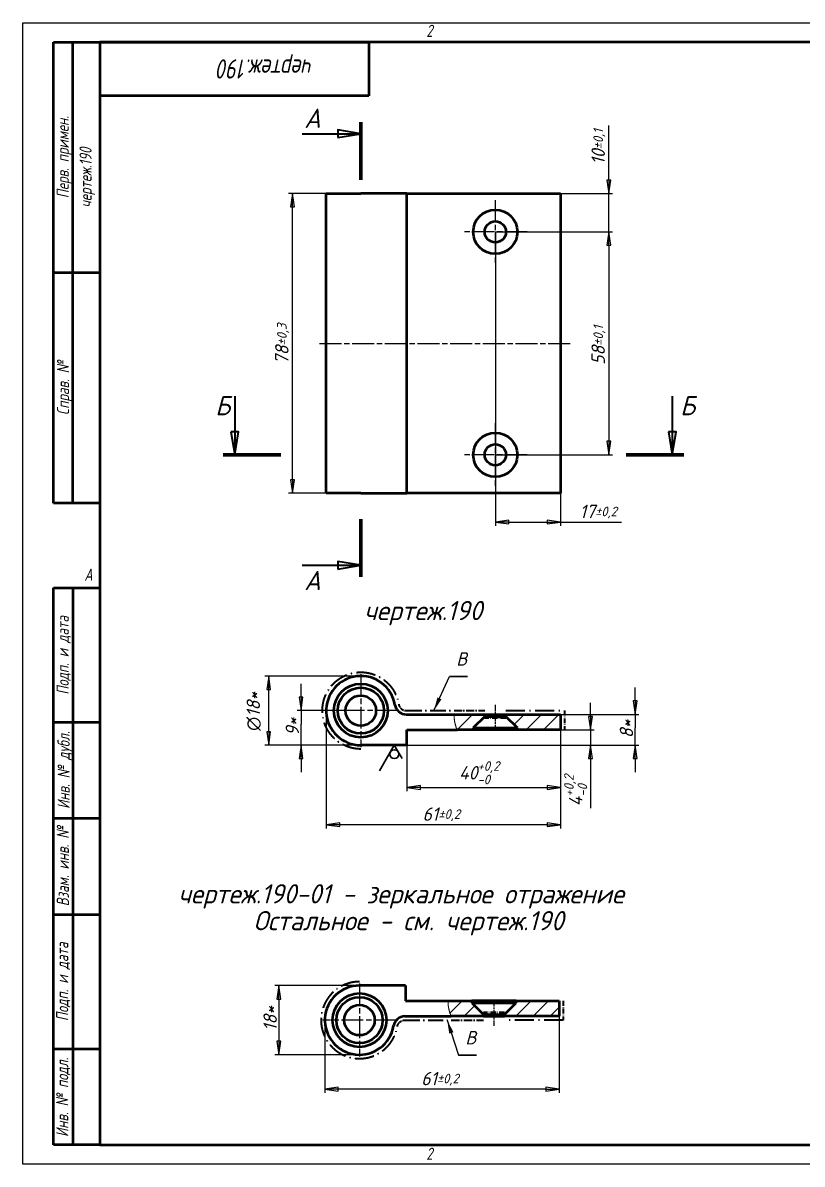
# Model space of a CAD drawing. Header units: millimetres. Extents: x 0 to 420, y 0 to 297.
# Drawn here: x 0 to 202.8, y 0 to 297 of the extents above; entities that cross this region are included whole.
import ezdxf
from ezdxf.enums import TextEntityAlignment as Align

# ---------------------------------------------------------------- set-up
doc = ezdxf.new("R2010")
doc.units = ezdxf.units.MM
doc.linetypes.add('LT_04', pattern=[0.7087, 0.4724, -0.0591, 0.1181, -0.0591])
doc.linetypes.add('LT_05', pattern=[0.37, 0.24, -0.06, 0.01, -0.06])
for name, color, linetype, lineweight in [('Layer_01', 7, 'Continuous', 35), ('Layer_02', 7, 'Continuous', 50), ('Layer_04', 7, 'Continuous', 50), ('Layer_05', 7, 'Continuous', 25), ('Layer_07', 7, 'Continuous', 25), ('Layer_08', 7, 'Continuous', 25), ('Layer_09', 7, 'Continuous', 25), ('Layer_10', 7, 'Continuous', 18), ('Layer_11', 7, 'Continuous', 50)]:
    doc.layers.add(name, color=color, linetype=linetype, lineweight=lineweight)
doc.styles.add('Style_02', font='ariali.ttf', dxfattribs={"width": 0.8})
doc.styles.add('Style_03', font='GOST Common Italic.ttf')
doc.styles.add('Style_05', font='GOST Common Italic.ttf')
doc.styles.add('Style_06', font='GOST Common Italic.ttf', dxfattribs={"width": 0.8})
doc.styles.add('Style_07', font='GOST Common Italic.ttf', dxfattribs={"width": 0.8})
doc.styles.add('Style_08', font='GOST Common Italic.ttf')
doc.dimstyles.new('DimStyle_03', dxfattribs={"dimtxt": 3.5, "dimasz": 3.5, "dimexe": 1, "dimexo": 0, "dimgap": 0.5, "dimtad": 1, "dimrnd": 1e-08, "dimtxsty": 'Style_03', "dimblk": 'Filled-1', "dimcen": 2.5, "dimdle": 15, "dimclrd": 256, "dimclre": 256, "dimclrt": 256, "dimazin": 2, "dimtfac": 0.714286, "dimtdec": 3, "dimtmove": 0, "dimatfit": 3, "dimlwd": -1, "dimlwe": 25})
doc.dimstyles.new('DimStyle_06', dxfattribs={"dimtxt": 3.5, "dimasz": 3.5, "dimexe": 1, "dimexo": 0, "dimgap": 0.5, "dimtad": 1, "dimrnd": 1e-08, "dimtxsty": 'Style_03', "dimblk": 'Filled-1', "dimcen": 2.5, "dimdle": 15, "dimclrd": 256, "dimclre": 256, "dimclrt": 256, "dimazin": 2, "dimtfac": 0.714286, "dimtdec": 3, "dimtmove": 0, "dimatfit": 3, "dimlwd": 25, "dimlwe": 25})
pattern_1 = [(45, (0, 0), (-2.245064, 2.245064), [])]

# ---------------------------------------------------------------- blocks, each defined once
blk = doc.blocks.new('Block_14')
at = {"layer": 'Layer_04', "lineweight": 25}
for p, q in [((0, 0), (0, 297)), ((0, 297), (420, 297)), ((420, 0), (0, 0))]:
    blk.add_line(p, q, dxfattribs=at)
at = {"layer": 'Layer_04'}
for p, q in [((415, 292), (20, 292)), ((20, 292), (20, 5)), ((20, 5), (415, 5))]:
    blk.add_line(p, q, dxfattribs=at)
at = {"layer": 'Layer_04', "char_height": 3.17, "attachment_point": 1, "style": 'Style_02'}
for s, insert, width in [('\\fGOST Common|b0|i1;\\H3.1700;2', (105, 296.5), 5.2328), ('\\fGOST Common|b0|i1;\\H3.1700;A', (16, 155), 5.1335), ('\\fGOST Common|b0|i1;\\H3.1700;2', (104.99, 4.3), 5.2328)]:
    blk.add_mtext(s, dxfattribs=dict(at, insert=insert, width=width))
blk = doc.blocks.new('Block_04')
at = {"layer": 'Layer_11'}
for p, q in [((-12, 0), (-12, 145)), ((-12, 145), (0, 145)), ((-7, 145), (-7, 0)), ((-12, 110), (-7, 110)), ((-7, 110), (0, 110)), ((-12, 85), (-7, 85)), ((-7, 85), (0, 85)), ((-12, 60), (-7, 60)), ((-7, 60), (0, 60)), ((-12, 25), (-7, 25)), ((-7, 25), (0, 25)), ((0, 0), (-12, 0))]:
    blk.add_line(p, q, dxfattribs=at)
at = {"layer": 'Layer_07', "char_height": 3.17, "attachment_point": 5, "rotation": 90, "style": 'Style_02'}
for s, insert, width in [('\\fGOST Common|b0|i1;\\H3.1700;Подп. и дата', (-9.37, 127.41), 34.7679), ('\\fGOST Common|b0|i1;\\H3.1700;Инв. № дубл.', (-8.95, 97.55), 24.8438), ('\\fGOST Common|b0|i1;\\H3.1700;Взам. инв. №', (-9.58, 72.53), 24.8669), ('\\fGOST Common|b0|i1;\\H3.1700;Подп. и дата', (-9.5, 42.47), 35.1486), ('\\fGOST Common|b0|i1;\\H3.1700;Инв. № подл.', (-9.5, 12.41), 24.9618)]:
    blk.add_mtext(s, dxfattribs=dict(at, insert=insert, width=width))
at = {"layer": 'Layer_07', "style": 'Style_06', "width": 0.8}
for tag, p in [('Подп._и_дата_2_001', (-3.53, 127.51)), ('Инв._номер_дубликата_001', (-3.41, 97.47)), ('Взамен_инв._номера_001', (-3.46, 72.53)), ('Подп._и_дата_1_001', (-3.42, 42.35)), ('ИНВЕНТАРНЫЙ_НОМЕР_001', (-3.33, 12.68))]:
    blk.add_attdef(tag, text='', height=3.17, rotation=90, dxfattribs=at).set_placement(p, align=Align.MIDDLE_CENTER)
blk = doc.blocks.new('Block_05')
at = {"layer": 'Layer_11'}
for p, q in [((-12, 0), (-12, 120)), ((-12, 120), (0, 120)), ((-7, 0), (-7, 120)), ((-12, 60), (0, 60)), ((0, 0), (-12, 0))]:
    blk.add_line(p, q, dxfattribs=at)
at = {"layer": 'Layer_07', "char_height": 3.17, "attachment_point": 5, "rotation": 90, "style": 'Style_02'}
for s, insert, width in [('\\fGOST Common|b0|i1;\\H3.1700;Перв. примен.', (-9.19, 90.05), 60.0143), ('\\fGOST Common|b0|i1;\\H3.1700;Справ. №', (-9.1, 30), 59.9357)]:
    blk.add_mtext(s, dxfattribs=dict(at, insert=insert, width=width))
at = {"layer": 'Layer_07', "style": 'Style_06', "width": 0.8}
for tag, p in [('Первичная_применяемость_002', (-2.11, 68.21)), ('Первичная_применяемость_001', (-2.11, 68.21)), ('Справочный_номер_001', (-3.55, 30.02))]:
    blk.add_attdef(tag, text='', height=3.17, rotation=90, dxfattribs=at).set_placement(p, align=Align.MIDDLE_CENTER)
blk = doc.blocks.new('Block_06')
at = {"layer": 'Layer_11'}
for p, q in [((0, 0), (70, 0)), ((70, 0), (70, -14)), ((70, -14), (0, -14))]:
    blk.add_line(p, q, dxfattribs=at)
at = {"layer": 'Layer_07', "style": 'Style_07', "width": 0.8}
for tag in ['ОБОЗНАЧЕНИЕ_002', 'ОБОЗНАЧЕНИЕ_001']:
    blk.add_attdef(tag, text='', height=5, rotation=180, dxfattribs=at).set_placement((69.2, -4.53), align=Align.MIDDLE_CENTER)
blk = doc.blocks.new('Filled-1')
at = {"color": 0}
for p, q in [((0, 0), (-1, 0.143)), ((-1, 0.143), (-1, -0.143)), ((-1, 0), (0, 0)), ((-1, -0.143), (0, 0))]:
    blk.add_line(p, q, dxfattribs=at)
at = {"color": 0, "flags": 128}
blk.add_lwpolyline([(-1, -0.143), (0, 0), (-1, 0.143), (-1, -0.143)], dxfattribs=at)
at = {"color": 0}
blk.add_solid([(-1, -0.143), (0, 0), (-1, 0.143), (-1, -0.143)], dxfattribs=at)
blk = doc.blocks.new('*D14')
at = {"layer": 'Defpoints', "color": 0, "linetype": 'Continuous'}
for p in [(70.16, 252.6), (78.96, 252.6), (78.96, 174.6)]:
    blk.add_point(p, dxfattribs=at)
at = {"layer": 'Layer_09', "linetype": 'Continuous', "lineweight": 25}
for p, q in [((78.96, 252.6), (69.16, 252.6)), ((70.16, 178.1), (70.16, 249.1)), ((78.96, 174.6), (69.16, 174.6))]:
    blk.add_line(p, q, dxfattribs=at)
at = {"layer": 'Layer_09', "linetype": 'Continuous', "lineweight": 25, "xscale": 3.5, "yscale": 3.5, "zscale": 3.5}
for p, rotation in [((70.16, 252.6), 90), ((70.16, 174.6), 270)]:
    blk.add_blockref('Filled-1', p, dxfattribs=dict(at, rotation=rotation))
at = {"layer": 'Layer_09', "linetype": 'Continuous', "lineweight": 25, "insert": (65.66, 208.14), "char_height": 3.5, "attachment_point": 1, "rotation": 90, "style": 'Style_03'}
blk.add_mtext('\\A1;78{\\H2.5;±0,3}', dxfattribs=at)
blk = doc.blocks.new('2dTransSection0')
at = {"layer": 'Layer_01', "linetype": 'Continuous', "lineweight": 70}
for p, q in [((87.96, 271.15), (87.96, 256.15)), ((87.96, 167.87), (87.96, 152.87))]:
    blk.add_line(p, q, dxfattribs=at)
at = {"layer": 'Layer_01', "linetype": 'Continuous'}
for p, q in [((72.66, 268.15), (81.96, 268.15)), ((87.96, 268.15), (81.96, 269.15)), ((81.96, 269.15), (81.96, 267.15)), ((81.96, 268.15), (87.96, 268.15)), ((81.96, 267.15), (87.96, 268.15)), ((72.66, 155.87), (81.96, 155.87)), ((87.96, 155.87), (81.96, 156.87)), ((81.96, 156.87), (81.96, 154.87)), ((81.96, 155.87), (87.96, 155.87)), ((81.96, 154.87), (87.96, 155.87))]:
    blk.add_line(p, q, dxfattribs=at)
at = {"layer": 'Layer_01', "linetype": 'Continuous', "flags": 128}
for points in [[(81.96, 267.15), (87.96, 268.15), (81.96, 269.15), (81.96, 267.15)], [(81.96, 154.87), (87.96, 155.87), (81.96, 156.87), (81.96, 154.87)]]:
    blk.add_lwpolyline(points, dxfattribs=at)
at = {"layer": 'Layer_01'}
for points in [[(81.96, 267.15), (87.96, 268.15), (81.96, 269.15), (81.96, 267.15)], [(81.96, 154.87), (87.96, 155.87), (81.96, 156.87), (81.96, 154.87)]]:
    blk.add_solid(points, dxfattribs=at)
at = {"layer": 'Layer_01', "char_height": 5, "attachment_point": 7, "style": 'Style_05'}
for insert in [(73.23, 269.65), (73.23, 149.37)]:
    blk.add_mtext('А', dxfattribs=dict(at, insert=insert))
blk = doc.blocks.new('2dTransSection1')
at = {"layer": 'Layer_01', "linetype": 'Continuous'}
for p, q in [((55.14, 199.89), (55.14, 190.6)), ((168.98, 199.89), (168.98, 190.6)), ((54.14, 190.6), (55.14, 184.6)), ((56.14, 190.6), (54.14, 190.6)), ((55.14, 190.6), (55.14, 184.6)), ((55.14, 184.6), (56.14, 190.6)), ((167.98, 190.6), (168.98, 184.6)), ((169.98, 190.6), (167.98, 190.6)), ((168.98, 190.6), (168.98, 184.6)), ((168.98, 184.6), (169.98, 190.6))]:
    blk.add_line(p, q, dxfattribs=at)
at = {"layer": 'Layer_01', "linetype": 'Continuous', "lineweight": 70}
for p, q in [((52.14, 184.6), (67.14, 184.6)), ((156.98, 184.6), (171.98, 184.6))]:
    blk.add_line(p, q, dxfattribs=at)
at = {"layer": 'Layer_01', "linetype": 'Continuous', "flags": 128}
for points in [[(54.14, 190.6), (55.14, 184.6), (56.14, 190.6), (54.14, 190.6)], [(167.98, 190.6), (168.98, 184.6), (169.98, 190.6), (167.98, 190.6)]]:
    blk.add_lwpolyline(points, dxfattribs=at)
at = {"layer": 'Layer_01'}
for points in [[(54.14, 190.6), (55.14, 184.6), (56.14, 190.6), (54.14, 190.6)], [(167.98, 190.6), (168.98, 184.6), (169.98, 190.6), (167.98, 190.6)]]:
    blk.add_solid(points, dxfattribs=at)
at = {"layer": 'Layer_01', "char_height": 5, "attachment_point": 7, "style": 'Style_05'}
for insert in [(50.05, 194.89), (171.04, 194.89)]:
    blk.add_mtext('Б', dxfattribs=dict(at, insert=insert))
blk = doc.blocks.new('*D18')
at = {"layer": 'Defpoints', "color": 0, "linetype": 'Continuous'}
for p in [(122.96, 242.6), (139.96, 174.6), (122.96, 167.09)]:
    blk.add_point(p, dxfattribs=at)
at = {"layer": 'Layer_09', "linetype": 'Continuous', "lineweight": 25}
for p, q in [((122.96, 242.6), (122.96, 166.09)), ((139.96, 174.6), (139.96, 166.09)), ((126.46, 167.09), (136.46, 167.09)), ((139.96, 167.09), (155.81, 167.09))]:
    blk.add_line(p, q, dxfattribs=at)
at = {"layer": 'Layer_09', "linetype": 'Continuous', "lineweight": 25, "xscale": 3.5, "yscale": 3.5, "zscale": 3.5, "rotation": 180}
blk.add_blockref('Filled-1', (122.96, 167.09), dxfattribs=at)
at = {"layer": 'Layer_09', "linetype": 'Continuous', "lineweight": 25, "xscale": 3.5, "yscale": 3.5, "zscale": 3.5}
blk.add_blockref('Filled-1', (139.96, 167.09), dxfattribs=at)
at = {"layer": 'Layer_09', "linetype": 'Continuous', "lineweight": 25, "insert": (144.9, 171.59), "char_height": 3.5, "attachment_point": 1, "style": 'Style_03'}
blk.add_mtext('\\A1;17{\\H2.5;±0,2}', dxfattribs=at)
blk = doc.blocks.new('*D19')
at = {"layer": 'Defpoints', "color": 0, "linetype": 'Continuous'}
for p in [(139.96, 252.6), (122.96, 242.6), (152.48, 242.6)]:
    blk.add_point(p, dxfattribs=at)
at = {"layer": 'Layer_09', "linetype": 'Continuous', "lineweight": 25}
for p, q in [((152.48, 256.1), (152.48, 270.32)), ((139.96, 252.6), (153.48, 252.6)), ((152.48, 242.6), (152.48, 252.6)), ((122.96, 242.6), (153.48, 242.6)), ((152.48, 239.1), (152.48, 235.6))]:
    blk.add_line(p, q, dxfattribs=at)
at = {"layer": 'Layer_09', "linetype": 'Continuous', "lineweight": 25, "xscale": 3.5, "yscale": 3.5, "zscale": 3.5}
for p, rotation in [((152.48, 252.6), 270), ((152.48, 242.6), 90)]:
    blk.add_blockref('Filled-1', p, dxfattribs=dict(at, rotation=rotation))
at = {"layer": 'Layer_09', "linetype": 'Continuous', "lineweight": 25, "insert": (147.98, 260.1), "char_height": 3.5, "attachment_point": 1, "rotation": 90, "style": 'Style_03'}
blk.add_mtext('\\A1;10{\\H2.5;±0,1}', dxfattribs=at)
blk = doc.blocks.new('*D20')
at = {"layer": 'Defpoints', "color": 0, "linetype": 'Continuous'}
for p in [(63.99, 127.03), (87.96, 127.03), (87.96, 109.03)]:
    blk.add_point(p, dxfattribs=at)
at = {"layer": 'Layer_09', "linetype": 'Continuous', "lineweight": 25}
for p, q in [((87.96, 127.03), (62.99, 127.03)), ((63.99, 112.53), (63.99, 123.53)), ((87.96, 109.03), (62.99, 109.03))]:
    blk.add_line(p, q, dxfattribs=at)
at = {"layer": 'Layer_09', "linetype": 'Continuous', "lineweight": 25, "xscale": 3.5, "yscale": 3.5, "zscale": 3.5}
for p, rotation in [((63.99, 127.03), 90), ((63.99, 109.03), 270)]:
    blk.add_blockref('Filled-1', p, dxfattribs=dict(at, rotation=rotation))
at = {"layer": 'Layer_09', "linetype": 'Continuous', "lineweight": 25, "insert": (58.23, 112.77), "char_height": 3.5, "attachment_point": 1, "rotation": 90, "style": 'Style_03'}
blk.add_mtext('\\A1;\\fAIGDT|b0|i0;n\\fGOST Common|b0|i1;18*', dxfattribs=at)
blk = doc.blocks.new('*D21')
at = {"layer": 'Defpoints', "color": 0, "linetype": 'Continuous'}
for p in [(72.39, 118.03), (87.96, 118.03), (87.96, 109.03)]:
    blk.add_point(p, dxfattribs=at)
at = {"layer": 'Layer_09', "linetype": 'Continuous', "lineweight": 25}
for p, q in [((72.39, 121.53), (72.39, 125.03)), ((87.96, 118.03), (71.39, 118.03)), ((72.39, 118.03), (72.39, 114.53)), ((72.39, 112.53), (72.39, 114.53)), ((72.39, 109.03), (72.39, 112.53)), ((87.96, 109.03), (71.39, 109.03)), ((72.39, 105.53), (72.39, 102.03))]:
    blk.add_line(p, q, dxfattribs=at)
at = {"layer": 'Layer_09', "linetype": 'Continuous', "lineweight": 25, "xscale": 3.5, "yscale": 3.5, "zscale": 3.5}
for p, rotation in [((72.39, 118.03), 270), ((72.39, 109.03), 90)]:
    blk.add_blockref('Filled-1', p, dxfattribs=dict(at, rotation=rotation))
at = {"layer": 'Layer_09', "linetype": 'Continuous', "lineweight": 25, "insert": (68.39, 111.46), "char_height": 3.5, "attachment_point": 1, "rotation": 90, "style": 'Style_03'}
blk.add_mtext('\\A1;\\fGOST Common|b0|i1;9*', dxfattribs=at)
blk = doc.blocks.new('*D22')
at = {"layer": 'Defpoints', "color": 0, "linetype": 'Continuous'}
for p in [(113.01, 113.03), (147.71, 113.03), (99.96, 109.03)]:
    blk.add_point(p, dxfattribs=at)
at = {"layer": 'Layer_09', "linetype": 'Continuous', "lineweight": 25}
for p, q in [((147.71, 116.53), (147.71, 120.03)), ((113.01, 113.03), (148.71, 113.03)), ((147.71, 113.03), (147.71, 109.03)), ((99.96, 109.03), (148.71, 109.03)), ((147.71, 105.53), (147.71, 92.63))]:
    blk.add_line(p, q, dxfattribs=at)
at = {"layer": 'Layer_09', "linetype": 'Continuous', "lineweight": 25, "xscale": 3.5, "yscale": 3.5, "zscale": 3.5}
for p, rotation in [((147.71, 113.03), 270), ((147.71, 109.03), 90)]:
    blk.add_blockref('Filled-1', p, dxfattribs=dict(at, rotation=rotation))
at = {"layer": 'Layer_09', "linetype": 'Continuous', "lineweight": 25, "insert": (140.87, 93.13), "char_height": 3.5, "attachment_point": 1, "rotation": 90, "style": 'Style_03'}
blk.add_mtext('\\A1;4{\\H2.5;\\S+0,2^ -0;}', dxfattribs=at)
blk = doc.blocks.new('*D23')
at = {"layer": 'Defpoints', "color": 0, "linetype": 'Continuous'}
for p in [(99.96, 113.03), (139.96, 113.03), (139.96, 98.03)]:
    blk.add_point(p, dxfattribs=at)
at = {"layer": 'Layer_09', "linetype": 'Continuous', "lineweight": 25}
for p, q in [((99.96, 113.03), (99.96, 97.03)), ((139.96, 113.03), (139.96, 97.03)), ((103.46, 98.03), (136.46, 98.03))]:
    blk.add_line(p, q, dxfattribs=at)
at = {"layer": 'Layer_09', "linetype": 'Continuous', "lineweight": 25, "xscale": 3.5, "yscale": 3.5, "zscale": 3.5, "rotation": 180}
blk.add_blockref('Filled-1', (99.96, 98.03), dxfattribs=at)
at = {"layer": 'Layer_09', "linetype": 'Continuous', "lineweight": 25, "xscale": 3.5, "yscale": 3.5, "zscale": 3.5}
blk.add_blockref('Filled-1', (139.96, 98.03), dxfattribs=at)
at = {"layer": 'Layer_09', "linetype": 'Continuous', "lineweight": 25, "insert": (113.52, 104.86), "char_height": 3.5, "attachment_point": 1, "style": 'Style_03'}
blk.add_mtext('\\A1;40{\\H2.5;\\S+0,2^ -0;}', dxfattribs=at)
blk = doc.blocks.new('*D24')
at = {"layer": 'Defpoints', "color": 0, "linetype": 'Continuous'}
for p in [(112.26, 117.03), (159.34, 117.03), (99.96, 109.03)]:
    blk.add_point(p, dxfattribs=at)
at = {"layer": 'Layer_09', "linetype": 'Continuous', "lineweight": 25}
for p, q in [((159.34, 120.53), (159.34, 124.03)), ((112.26, 117.03), (160.34, 117.03)), ((159.34, 117.03), (159.34, 113.53)), ((159.34, 112.53), (159.34, 113.53)), ((159.34, 109.03), (159.34, 112.53)), ((99.96, 109.03), (160.34, 109.03)), ((159.34, 105.53), (159.34, 102.03))]:
    blk.add_line(p, q, dxfattribs=at)
at = {"layer": 'Layer_09', "linetype": 'Continuous', "lineweight": 25, "xscale": 3.5, "yscale": 3.5, "zscale": 3.5}
for p, rotation in [((159.34, 117.03), 270), ((159.34, 109.03), 90)]:
    blk.add_blockref('Filled-1', p, dxfattribs=dict(at, rotation=rotation))
at = {"layer": 'Layer_09', "linetype": 'Continuous', "lineweight": 25, "insert": (155.34, 110.85), "char_height": 3.5, "attachment_point": 1, "rotation": 90, "style": 'Style_03'}
blk.add_mtext('\\A1;\\fGOST Common|b0|i1;8*', dxfattribs=at)
blk = doc.blocks.new('Block_11')
at = {"layer": 'Layer_11', "lineweight": 30}
for p, q in [((0, 0), (1.097, 1.9)), ((-0.577, 1), (0, 0))]:
    blk.add_line(p, q, dxfattribs=at)
blk.add_circle((0, 0.667), 0.333, dxfattribs=at)
blk = doc.blocks.new('*D31')
at = {"layer": 'Defpoints', "color": 0, "linetype": 'Continuous'}
for p in [(78.96, 118.03), (139.96, 113.03), (78.96, 88.34)]:
    blk.add_point(p, dxfattribs=at)
at = {"layer": 'Layer_09', "linetype": 'Continuous', "lineweight": 25}
for p, q in [((78.96, 118.03), (78.96, 87.34)), ((139.96, 113.03), (139.96, 87.34)), ((136.46, 88.34), (82.46, 88.34))]:
    blk.add_line(p, q, dxfattribs=at)
at = {"layer": 'Layer_09', "linetype": 'Continuous', "lineweight": 25, "xscale": 3.5, "yscale": 3.5, "zscale": 3.5, "rotation": 180}
blk.add_blockref('Filled-1', (78.96, 88.34), dxfattribs=at)
at = {"layer": 'Layer_09', "linetype": 'Continuous', "lineweight": 25, "xscale": 3.5, "yscale": 3.5, "zscale": 3.5}
blk.add_blockref('Filled-1', (139.96, 88.34), dxfattribs=at)
at = {"layer": 'Layer_09', "linetype": 'Continuous', "lineweight": 25, "insert": (104.01, 92.84), "char_height": 3.5, "attachment_point": 1, "style": 'Style_03'}
blk.add_mtext('\\A1;61{\\H2.5;±0,2}', dxfattribs=at)
blk = doc.blocks.new('*D32')
at = {"layer": 'Defpoints', "color": 0, "linetype": 'Continuous'}
for p in [(122.96, 242.6), (122.96, 184.6), (152.48, 184.6)]:
    blk.add_point(p, dxfattribs=at)
at = {"layer": 'Layer_09', "linetype": 'Continuous', "lineweight": 25}
for p, q in [((122.96, 242.6), (153.48, 242.6)), ((152.48, 239.1), (152.48, 188.1)), ((122.96, 184.6), (153.48, 184.6))]:
    blk.add_line(p, q, dxfattribs=at)
at = {"layer": 'Layer_09', "linetype": 'Continuous', "lineweight": 25, "xscale": 3.5, "yscale": 3.5, "zscale": 3.5}
for p, rotation in [((152.48, 242.6), 90), ((152.48, 184.6), 270)]:
    blk.add_blockref('Filled-1', p, dxfattribs=dict(at, rotation=rotation))
at = {"layer": 'Layer_09', "linetype": 'Continuous', "lineweight": 25, "insert": (147.98, 207.99), "char_height": 3.5, "attachment_point": 1, "rotation": 90, "style": 'Style_03'}
blk.add_mtext('\\A1;58{\\H2.5;±0,1}', dxfattribs=at)
blk = doc.blocks.new('Block_12')
at = {"layer": 'Layer_11', "lineweight": 30}
blk.add_line((0, 0), (1.328, 0), dxfattribs=at)
at = {"layer": 'Layer_07', "style": 'Style_08'}
blk.add_text('В', height=1, dxfattribs=at).set_placement((0.5, 0.5), align=Align.BOTTOM_LEFT)
blk = doc.blocks.new('Block_13')
at = {"layer": 'Layer_11', "lineweight": 30}
blk.add_line((0, 0), (1.328, 0), dxfattribs=at)
at = {"layer": 'Layer_07', "style": 'Style_08'}
blk.add_text('В', height=1, dxfattribs=at).set_placement((0.5, 0.5), align=Align.BOTTOM_LEFT)
blk = doc.blocks.new('*D33')
at = {"layer": 'Defpoints', "color": 0, "linetype": 'Continuous'}
for p in [(78.6, 37.48), (139.6, 38.48), (78.6, 19.53)]:
    blk.add_point(p, dxfattribs=at)
at = {"layer": 'Layer_09', "linetype": 'Continuous', "lineweight": 25}
for p, q in [((78.6, 37.48), (78.6, 18.53)), ((139.6, 38.48), (139.6, 18.53)), ((136.1, 19.53), (82.1, 19.53))]:
    blk.add_line(p, q, dxfattribs=at)
at = {"layer": 'Layer_09', "linetype": 'Continuous', "lineweight": 25, "xscale": 3.5, "yscale": 3.5, "zscale": 3.5, "rotation": 180}
blk.add_blockref('Filled-1', (78.6, 19.53), dxfattribs=at)
at = {"layer": 'Layer_09', "linetype": 'Continuous', "lineweight": 25, "xscale": 3.5, "yscale": 3.5, "zscale": 3.5}
blk.add_blockref('Filled-1', (139.6, 19.53), dxfattribs=at)
at = {"layer": 'Layer_09', "linetype": 'Continuous', "lineweight": 25, "insert": (103.66, 24.03), "char_height": 3.5, "attachment_point": 1, "style": 'Style_03'}
blk.add_mtext('\\A1;61{\\H2.5;±0,2}', dxfattribs=at)
blk = doc.blocks.new('*D34')
at = {"layer": 'Defpoints', "color": 0, "linetype": 'Continuous'}
for p in [(87.6, 46.48), (66.62, 28.48), (87.6, 28.48)]:
    blk.add_point(p, dxfattribs=at)
at = {"layer": 'Layer_09', "linetype": 'Continuous', "lineweight": 25}
for p, q in [((87.6, 46.48), (65.62, 46.48)), ((66.62, 42.98), (66.62, 31.98)), ((87.6, 28.48), (65.62, 28.48))]:
    blk.add_line(p, q, dxfattribs=at)
at = {"layer": 'Layer_09', "linetype": 'Continuous', "lineweight": 25, "xscale": 3.5, "yscale": 3.5, "zscale": 3.5}
for p, rotation in [((66.62, 46.48), 90), ((66.62, 28.48), 270)]:
    blk.add_blockref('Filled-1', p, dxfattribs=dict(at, rotation=rotation))
at = {"layer": 'Layer_09', "linetype": 'Continuous', "lineweight": 25, "insert": (62.62, 34.65), "char_height": 3.5, "attachment_point": 1, "rotation": 90, "style": 'Style_03'}
blk.add_mtext('\\A1;\\fGOST Common|b0|i1;18*', dxfattribs=at)

msp = doc.modelspace()

# ---------------------------------------------------------------- hatches: boundary and pattern name
at = {"layer": 'Layer_10'}
h = msp.add_hatch(dxfattribs=at)
h.set_pattern_fill('ANSI31', color=256, scale=25.4, style=0)
h.set_pattern_definition(pattern_1)
edge = h.paths.add_edge_path()
edge.add_spline(control_points=[(113.015, 113.026), (112.529, 114.202), (112.287, 115.219), (112.213, 116.146), (112.259, 117.026)], knot_values=[-5.8162607, -5.8162607, -5.8162607, -5.8162607, -5.8162607, -5.5137072, -5.5137072, -5.5137072, -5.5137072, -5.5137072], degree=4, periodic=0)
edge.add_line((112.259, 117.026), (120.205, 117.026))
edge.add_line((120.205, 117.026), (120.205, 116.526))
edge.add_line((120.205, 116.526), (117.205, 113.526))
edge.add_line((117.205, 113.526), (117.205, 113.026))
edge.add_line((117.205, 113.026), (113.015, 113.026))
h.paths.add_polyline_path([(128.705, 113.526), (125.705, 116.526), (125.705, 117.026), (139.955, 117.026), (139.955, 113.026), (128.705, 113.026)])
h = msp.add_hatch(dxfattribs=at)
h.set_pattern_fill('ANSI31', color=256, scale=25.4, style=0)
h.set_pattern_definition(pattern_1)
edge = h.paths.add_edge_path()
edge.add_spline(control_points=[(111.472, 38.483), (110.984, 39.638), (110.717, 40.68), (110.625, 41.624), (110.68, 42.483)], knot_values=[-4.7964425, -4.7964425, -4.7964425, -4.7964425, -4.7964425, -4.5131021, -4.5131021, -4.5131021, -4.5131021, -4.5131021], degree=4, periodic=0)
edge.add_line((110.68, 42.483), (116.854, 42.483))
edge.add_line((116.854, 42.483), (116.854, 41.983))
edge.add_line((116.854, 41.983), (119.854, 38.983))
edge.add_line((119.854, 38.983), (119.854, 38.483))
edge.add_line((119.854, 38.483), (111.472, 38.483))
h.paths.add_polyline_path([(125.354, 38.983), (128.354, 41.983), (128.354, 42.483), (139.604, 42.483), (139.604, 38.483), (125.354, 38.483)])

# ---------------------------------------------------------------- linework, layer by layer
at = {"layer": 'Layer_02'}
for p, q in [((78.955, 252.595), (87.955, 252.595)), ((78.955, 174.595), (78.955, 252.595)), ((99.955, 252.595), (87.955, 252.595)), ((99.955, 174.595), (99.955, 252.595)), ((99.955, 252.595), (139.955, 252.595)), ((139.955, 252.595), (139.955, 174.595)), ((87.955, 174.595), (78.955, 174.595)), ((87.955, 174.595), (99.955, 174.595)), ((139.955, 174.595), (99.955, 174.595)), ((99.787, 117.026), (112.259, 117.026)), ((112.259, 117.026), (120.205, 117.026)), ((120.205, 116.526), (117.205, 113.526)), ((120.205, 117.026), (120.205, 116.526)), ((120.205, 117.026), (125.705, 117.026)), ((120.205, 116.526), (125.705, 116.526)), ((125.705, 117.026), (139.955, 117.026)), ((125.705, 116.526), (125.705, 117.026)), ((128.705, 113.526), (125.705, 116.526)), ((139.955, 117.026), (139.955, 113.026)), ((99.955, 109.026), (99.955, 113.026)), ((99.955, 113.026), (113.015, 113.026)), ((117.205, 113.026), (113.015, 113.026)), ((117.205, 113.526), (117.205, 113.026)), ((117.205, 113.526), (128.705, 113.526)), ((128.705, 113.026), (117.205, 113.026)), ((128.705, 113.026), (128.705, 113.526)), ((139.955, 113.026), (128.705, 113.026)), ((99.955, 109.026), (87.955, 109.026)), ((99.604, 46.483), (87.604, 46.483)), ((99.604, 46.483), (99.604, 42.483)), ((99.604, 42.483), (110.68, 42.483)), ((110.68, 42.483), (116.854, 42.483)), ((116.854, 42.483), (116.854, 41.983)), ((128.354, 42.483), (116.854, 42.483)), ((116.854, 41.983), (119.854, 38.983)), ((116.854, 41.983), (128.354, 41.983)), ((125.354, 38.983), (128.354, 41.983)), ((128.354, 42.483), (139.604, 42.483)), ((128.354, 41.983), (128.354, 42.483)), ((139.604, 42.483), (139.604, 38.483)), ((119.854, 38.983), (119.854, 38.483)), ((119.854, 38.983), (125.354, 38.983)), ((125.354, 38.483), (125.354, 38.983)), ((99.436, 38.483), (111.472, 38.483)), ((119.854, 38.483), (111.472, 38.483)), ((119.854, 38.483), (125.354, 38.483)), ((139.604, 38.483), (125.354, 38.483))]:
    msp.add_line(p, q, dxfattribs=at)
for centre, radius in [((122.955, 242.595), 5.75), ((122.955, 242.595), 2.75), ((122.955, 184.595), 5.75), ((122.955, 184.595), 2.75), ((87.955, 118.026), 7), ((87.955, 118.026), 6), ((87.955, 118.026), 3.95), ((87.604, 37.483), 7), ((87.604, 37.483), 6), ((87.604, 37.483), 3.95)]:
    msp.add_circle(centre, radius, dxfattribs=at)
for centre, radius, start, end in [((87.955, 118.026), 9, 9.59407, 270), ((99.787, 120.026), 3, 189.59407, 270), ((87.604, 37.483), 9, 90, 350.40593), ((99.436, 35.483), 3, 90, 170.40593)]:
    msp.add_arc(centre, radius, start, end, dxfattribs=at)
at = {"layer": 'Layer_02', "lineweight": 5}
for points in [[(113.015, 113.026), (112.529, 114.202), (112.287, 115.219), (112.213, 116.146), (112.259, 117.026)], [(111.472, 38.483), (110.984, 39.638), (110.717, 40.68), (110.625, 41.624), (110.68, 42.483)]]:
    msp.add_open_spline(points, degree=4, dxfattribs=at)
at = {"layer": 'Layer_05', "linetype": 'LT_04', "ltscale": 11.993792}
for p, q in [((122.955, 250.845), (122.955, 234.345)), ((131.205, 242.595), (114.705, 242.595)), ((122.955, 192.845), (122.955, 176.345)), ((131.205, 184.595), (114.705, 184.595)), ((87.955, 127.526), (87.955, 108.526)), ((97.455, 118.026), (78.455, 118.026)), ((87.604, 46.983), (87.604, 27.983)), ((97.104, 37.483), (78.104, 37.483))]:
    msp.add_line(p, q, dxfattribs=at)
at = {"layer": 'Layer_08', "linetype": 'LT_04', "ltscale": 11.993792}
msp.add_line((77.233, 213.595), (142.455, 213.595), dxfattribs=at)
at = {"layer": 'Layer_08', "linetype": 'LT_04', "ltscale": 3.666111}
msp.add_line((122.955, 119.526), (122.955, 112.926), dxfattribs=at)
at = {"layer": 'Layer_08', "linetype": 'LT_04', "ltscale": 3.772382}
msp.add_line((122.604, 42.774), (122.604, 35.983), dxfattribs=at)
at = {"layer": 'Layer_11', "linetype": 'LT_05', "lineweight": 35, "ltscale": 16.85363}
msp.add_line((99.787, 118.026), (112.259, 118.026), dxfattribs=at)
at = {"layer": 'Layer_11', "linetype": 'LT_05', "lineweight": 35, "ltscale": 8.455054}
msp.add_line((112.259, 118.026), (120.205, 118.026), dxfattribs=at)
at = {"layer": 'Layer_11', "linetype": 'LT_05', "lineweight": 35, "ltscale": 5.852209}
for p, q in [((125.705, 116.026), (120.205, 116.026)), ((125.354, 39.483), (119.854, 39.483))]:
    msp.add_line(p, q, dxfattribs=at)
at = {"layer": 'Layer_11', "linetype": 'LT_05', "lineweight": 35, "ltscale": 20.608109}
for p, q in [((125.705, 118.026), (140.955, 118.026)), ((140.604, 37.483), (125.354, 37.483))]:
    msp.add_line(p, q, dxfattribs=at)
at = {"layer": 'Layer_11', "linetype": 'LT_05', "lineweight": 35, "ltscale": 5.320181}
for p, q in [((140.955, 118.026), (140.955, 113.026)), ((140.604, 42.483), (140.604, 37.483))]:
    msp.add_line(p, q, dxfattribs=at)
at = {"layer": 'Layer_11', "linetype": 'LT_05', "lineweight": 35, "ltscale": 16.265743}
msp.add_line((99.436, 37.483), (111.472, 37.483), dxfattribs=at)
at = {"layer": 'Layer_11', "linetype": 'LT_05', "lineweight": 35, "ltscale": 8.917958}
msp.add_line((111.472, 37.483), (119.854, 37.483), dxfattribs=at)
at = {"layer": 'Layer_11', "linetype": 'LT_05', "lineweight": 35, "ltscale": 20.473228}
msp.add_open_spline([(87.956, 108.026), (87.867, 108.026), (87.689, 108.028), (87.422, 108.037), (87.068, 108.062), (86.716, 108.1), (86.364, 108.15), (86.015, 108.213), (85.668, 108.288), (85.323, 108.376), (84.982, 108.475), (84.645, 108.587), (84.312, 108.71), (83.984, 108.845), (83.66, 108.992), (83.342, 109.15), (83.03, 109.32), (82.724, 109.5), (82.425, 109.691), (82.132, 109.893), (81.847, 110.105), (81.57, 110.326), (81.301, 110.558), (81.04, 110.799), (80.788, 111.049), (80.544, 111.308), (80.311, 111.575), (80.086, 111.851), (79.872, 112.134), (79.668, 112.424), (79.475, 112.722), (79.292, 113.027), (79.12, 113.337), (78.959, 113.654), (78.809, 113.976), (78.671, 114.303), (78.545, 114.635), (78.43, 114.971), (78.328, 115.312), (78.238, 115.655), (78.16, 116.001), (78.094, 116.351), (78.041, 116.702), (78, 117.054), (77.972, 117.409), (77.956, 117.763), (77.953, 118.118), (77.963, 118.473), (77.985, 118.828), (78.02, 119.181), (78.067, 119.533), (78.127, 119.883), (78.199, 120.231), (78.283, 120.576), (78.38, 120.918), (78.489, 121.256), (78.609, 121.59), (78.742, 121.92), (78.886, 122.244), (79.041, 122.564), (79.208, 122.877), (79.386, 123.185), (79.574, 123.486), (79.773, 123.78), (79.983, 124.067), (80.202, 124.346), (80.432, 124.617), (80.67, 124.88), (80.918, 125.134), (81.175, 125.38), (81.44, 125.616), (81.714, 125.842), (81.995, 126.059), (82.284, 126.265), (82.58, 126.461), (82.883, 126.647), (83.192, 126.822), (83.508, 126.985), (83.829, 127.137), (84.155, 127.278), (84.486, 127.407), (84.821, 127.524), (85.16, 127.63), (85.503, 127.723), (85.848, 127.804), (86.197, 127.873), (86.548, 127.929), (86.9, 127.972), (87.254, 128.004), (87.609, 128.022), (87.964, 128.028), (88.319, 128.022), (88.673, 128.002), (89.027, 127.971), (89.379, 127.926), (89.73, 127.869), (90.078, 127.8), (90.424, 127.719), (90.767, 127.625), (91.106, 127.519), (91.441, 127.401), (91.771, 127.272), (92.097, 127.13), (92.418, 126.978), (92.733, 126.813), (93.042, 126.638), (93.344, 126.452), (93.64, 126.256), (93.929, 126.049), (94.21, 125.832), (94.483, 125.605), (94.748, 125.368), (95.004, 125.122), (95.252, 124.868), (95.49, 124.604), (95.719, 124.333), (95.938, 124.053), (96.147, 123.766), (96.345, 123.472), (96.533, 123.17), (96.711, 122.863), (96.877, 122.549), (97.032, 122.229), (97.175, 121.904), (97.307, 121.574), (97.427, 121.24), (97.535, 120.902), (97.631, 120.561), (97.715, 120.216), (97.769, 119.955), (97.801, 119.78), (97.816, 119.692)], degree=4, dxfattribs=at)
at = {"layer": 'Layer_11', "linetype": 'LT_05', "lineweight": 35, "ltscale": 2.986033}
for points in [[(97.815, 119.692), (97.823, 119.648), (97.841, 119.561), (97.874, 119.433), (97.933, 119.268), (98.006, 119.11), (98.092, 118.959), (98.192, 118.815), (98.304, 118.679), (98.428, 118.554), (98.563, 118.44), (98.707, 118.339), (98.859, 118.251), (99.018, 118.176), (99.182, 118.116), (99.35, 118.071), (99.522, 118.041), (99.654, 118.029), (99.743, 118.026), (99.787, 118.026)], [(97.464, 35.816), (97.472, 35.861), (97.489, 35.948), (97.523, 36.076), (97.582, 36.24), (97.654, 36.399), (97.741, 36.55), (97.84, 36.694), (97.953, 36.829), (98.077, 36.955), (98.211, 37.068), (98.356, 37.17), (98.508, 37.258), (98.666, 37.332), (98.83, 37.392), (98.998, 37.438), (99.17, 37.468), (99.302, 37.48), (99.391, 37.483), (99.436, 37.483)]]:
    msp.add_open_spline(points, degree=4, dxfattribs=at)
at = {"layer": 'Layer_11', "linetype": 'LT_05', "lineweight": 35, "ltscale": 20.473267}
msp.add_open_spline([(87.605, 47.483), (87.515, 47.483), (87.337, 47.481), (87.071, 47.471), (86.717, 47.446), (86.364, 47.409), (86.013, 47.358), (85.663, 47.296), (85.316, 47.22), (84.972, 47.133), (84.631, 47.033), (84.294, 46.922), (83.96, 46.798), (83.632, 46.663), (83.309, 46.517), (82.991, 46.358), (82.679, 46.189), (82.373, 46.009), (82.073, 45.818), (81.781, 45.616), (81.496, 45.404), (81.218, 45.182), (80.949, 44.951), (80.688, 44.71), (80.436, 44.46), (80.193, 44.201), (79.959, 43.934), (79.735, 43.658), (79.521, 43.375), (79.316, 43.084), (79.123, 42.787), (78.94, 42.482), (78.768, 42.171), (78.607, 41.855), (78.458, 41.533), (78.32, 41.205), (78.193, 40.873), (78.079, 40.537), (77.976, 40.197), (77.886, 39.854), (77.808, 39.507), (77.742, 39.158), (77.689, 38.807), (77.648, 38.454), (77.62, 38.1), (77.605, 37.745), (77.602, 37.39), (77.611, 37.035), (77.633, 36.681), (77.668, 36.327), (77.715, 35.975), (77.775, 35.625), (77.847, 35.277), (77.932, 34.932), (78.028, 34.591), (78.137, 34.253), (78.258, 33.919), (78.39, 33.589), (78.534, 33.264), (78.69, 32.945), (78.856, 32.631), (79.034, 32.324), (79.223, 32.023), (79.422, 31.729), (79.631, 31.442), (79.851, 31.163), (80.08, 30.892), (80.319, 30.629), (80.567, 30.374), (80.823, 30.129), (81.089, 29.893), (81.362, 29.666), (81.644, 29.45), (81.933, 29.243), (82.229, 29.047), (82.532, 28.862), (82.841, 28.687), (83.156, 28.524), (83.477, 28.371), (83.803, 28.231), (84.134, 28.101), (84.469, 27.984), (84.808, 27.879), (85.151, 27.786), (85.497, 27.705), (85.845, 27.636), (86.196, 27.58), (86.548, 27.536), (86.902, 27.505), (87.257, 27.486), (87.612, 27.48), (87.967, 27.487), (88.322, 27.506), (88.676, 27.538), (89.028, 27.582), (89.379, 27.639), (89.727, 27.708), (90.073, 27.79), (90.415, 27.884), (90.754, 27.99), (91.089, 28.107), (91.42, 28.237), (91.746, 28.378), (92.066, 28.531), (92.381, 28.695), (92.69, 28.87), (92.993, 29.056), (93.288, 29.253), (93.577, 29.46), (93.858, 29.677), (94.131, 29.904), (94.396, 30.141), (94.653, 30.386), (94.9, 30.641), (95.138, 30.904), (95.367, 31.176), (95.586, 31.456), (95.795, 31.743), (95.994, 32.037), (96.182, 32.338), (96.359, 32.646), (96.525, 32.96), (96.68, 33.28), (96.824, 33.605), (96.956, 33.934), (97.076, 34.269), (97.184, 34.606), (97.28, 34.948), (97.364, 35.293), (97.417, 35.554), (97.449, 35.729), (97.464, 35.817)], degree=4, dxfattribs=at)

# ---------------------------------------------------------------- block references
for name, p in [('Block_14', (0, 0)), ('Block_04', (20, 5))]:
    msp.add_blockref(name, p)
ref = msp.add_blockref('Block_05', (20, 172))
ref.add_attrib('Первичная_применяемость_001', 'чертеж.190', (17.914, 248.947), dxfattribs={"layer": 'Layer_07', "height": 3.17, "rotation": 90, "style": 'Style_06', "width": 0.8})
ref = msp.add_blockref('Block_06', (20, 292))
ref.add_attrib('ОБОЗНАЧЕНИЕ_001', 'чертеж.190', (75.498, 287.5), dxfattribs={"layer": 'Layer_07', "height": 5, "rotation": 180, "style": 'Style_07', "width": 0.8})
at = {"xscale": 3.499999940395355, "yscale": 3.499999940395355, "zscale": 3.499999940395355}
for name, p in [('Block_12', (111.038, 126.919)), ('Block_13', (113.411, 28.355))]:
    msp.add_blockref(name, p, dxfattribs=at)
at = {"xscale": 3.499999940395355, "yscale": 3.499999940395355, "zscale": 3.499999940395355, "rotation": 180}
msp.add_blockref('Block_11', (96.672, 109.026), dxfattribs=at)
at = {"layer": 'Layer_01'}
for name in ['2dTransSection0', '2dTransSection1']:
    msp.add_blockref(name, (0, 0), dxfattribs=at)

# ---------------------------------------------------------------- texts
at = {"layer": 'Layer_07', "char_height": 5, "attachment_point": 7, "style": 'Style_05'}
for s, insert in [('чертеж.190', (88.825, 140.209)), ('чертеж.190-01 - зеркальное отражение', (40.449, 66.498)), ('Остальное - см. чертеж.190', (60.033, 59.507))]:
    msp.add_mtext(s, dxfattribs=dict(at, insert=insert))

# ---------------------------------------------------------------- dimensions: what is measured, and where the dimension line sits
at = {"layer": 'Layer_09', "linetype": 'Continuous', "lineweight": 25}
for base, p1, p2, angle, override, picture, middle in [((152.483, 242.595), (139.955, 252.595), (122.955, 242.595), 270, {"dimgap": 0.5, "dimdec": 2, "dimtol": 1, "dimlim": 0, "dimtp": 0.1, "dimtm": 0.1, "dimtdec": 3, "dimtofl": 1, "dimatfit": 1}, '*D19', (152.483, 264.956)), ((70.156, 252.595), (78.955, 174.595), (78.955, 252.595), 90, {"dimgap": 0.5, "dimdec": 2, "dimtol": 1, "dimlim": 0, "dimtp": 0.3, "dimtm": 0.3, "dimtdec": 3, "dimtofl": 0, "dimatfit": 1}, '*D14', (70.156, 213.595)), ((122.955, 167.093), (139.955, 174.595), (122.955, 242.595), 180, {"dimgap": 0.5, "dimdec": 2, "dimtol": 1, "dimlim": 0, "dimtp": 0.2, "dimtm": 0.2, "dimtdec": 3, "dimtofl": 0, "dimatfit": 2}, '*D18', (150.103, 167.093)), ((152.483, 184.595), (122.955, 242.595), (122.955, 184.595), 90, {"dimgap": 0.5, "dimdec": 2, "dimtol": 1, "dimlim": 0, "dimtp": 0.1, "dimtm": 0.1, "dimtdec": 3, "dimtofl": 0, "dimatfit": 1}, '*D32', (152.483, 213.595)), ((147.708, 113.026), (99.955, 109.026), (113.015, 113.026), 90, {"dimgap": 0.5, "dimdec": 2, "dimtol": 1, "dimlim": 0, "dimtp": 0.2, "dimtm": 1e-09, "dimtdec": 3, "dimtofl": 1, "dimatfit": 1}, '*D22', (147.708, 97.327)), ((78.955, 88.338), (139.955, 113.026), (78.955, 118.026), 180, {"dimgap": 0.5, "dimdec": 2, "dimtol": 1, "dimlim": 0, "dimtp": 0.2, "dimtm": 0.2, "dimtdec": 3, "dimtofl": 0, "dimatfit": 1}, '*D31', (109.455, 88.338)), ((139.955, 98.026), (99.955, 113.026), (139.955, 113.026), 180, {"dimgap": 0.5, "dimdec": 2, "dimtol": 1, "dimlim": 0, "dimtp": 0.2, "dimtm": 1e-09, "dimtdec": 3, "dimtofl": 0, "dimatfit": 1}, '*D23', (119.105, 98.026)), ((78.604, 19.534), (139.604, 38.483), (78.604, 37.483), 180, {"dimgap": 0.5, "dimdec": 2, "dimtol": 1, "dimlim": 0, "dimtp": 0.2, "dimtm": 0.2, "dimtdec": 3, "dimtofl": 0, "dimatfit": 1}, '*D33', (109.104, 19.534))]:
    dim = msp.add_linear_dim(base=base, p1=p1, p2=p2, angle=angle, dimstyle='DimStyle_06', override=override, dxfattribs=at)
    dim.commit()
    dim.dimension.update_dxf_attribs({"geometry": picture, "text_midpoint": middle, "dimtype": 160})
for base, p1, p2, text, override, picture, middle in [((63.993, 127.026), (87.955, 109.026), (87.955, 127.026), '\\fAIGDT|b0|i0;n\\fGOST Common|b0|i1;<>*', {"dimgap": 0.5, "dimdec": 2, "dimtol": 0, "dimlim": 0, "dimtp": 0, "dimtm": 0, "dimtdec": 3, "dimtofl": 0, "dimatfit": 1}, '*D20', (63.993, 118.026)), ((72.39, 118.026), (87.955, 109.026), (87.955, 118.026), '\\fGOST Common|b0|i1;<>*', {"dimgap": 0.5, "dimdec": 2, "dimtol": 0, "dimlim": 0, "dimtp": 0, "dimtm": 0, "dimtdec": 3, "dimtofl": 0}, '*D21', (72.39, 113.526)), ((159.343, 117.026), (99.955, 109.026), (112.259, 117.026), '\\fGOST Common|b0|i1;<>*', {"dimgap": 0.5, "dimdec": 2, "dimtol": 0, "dimlim": 0, "dimtp": 0, "dimtm": 0, "dimtdec": 3, "dimtofl": 0}, '*D24', (159.343, 113.026)), ((66.618, 28.483), (87.604, 46.483), (87.604, 28.483), '\\fGOST Common|b0|i1;<>*', {"dimgap": 0.5, "dimdec": 2, "dimtol": 0, "dimlim": 0, "dimtp": 0, "dimtm": 0, "dimtdec": 3, "dimtofl": 0, "dimatfit": 1}, '*D34', (66.618, 37.483))]:
    dim = msp.add_linear_dim(base=base, p1=p1, p2=p2, angle=90, text=text, dimstyle='DimStyle_06', override=override, dxfattribs=at)
    dim.commit()
    dim.dimension.update_dxf_attribs({"geometry": picture, "text_midpoint": middle, "dimtype": 160})

# ---------------------------------------------------------------- leaders
at = {"layer": 'Layer_07'}
for points in [[(106.971, 118.026), (111.038, 126.919)], [(110.425, 37.483), (113.411, 28.355)]]:
    msp.add_leader(points, dimstyle='DimStyle_03', override={"dimtad": 0}, dxfattribs=at)

doc.saveas('drawing.dxf')
